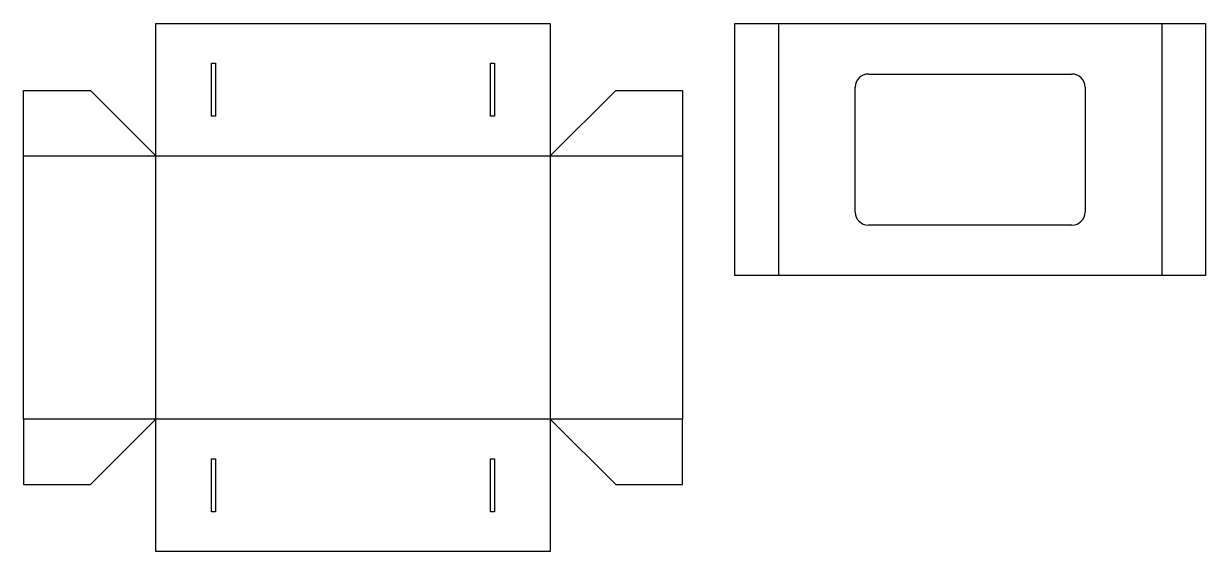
# Model space of a CAD drawing. Header units: millimetres. Extents: x 0 to 451, y 0 to 201.
import ezdxf

# ---------------------------------------------------------------- set-up
doc = ezdxf.new("R2010")
doc.units = ezdxf.units.MM
doc.layers.add('CREASE', color=5, linetype='CONTINUOUS')
doc.layers.add('CUT', color=1, linetype='CONTINUOUS')

msp = doc.modelspace()

# ---------------------------------------------------------------- linework, layer by layer
at = {"layer": 'CREASE'}
for p, q in [((288.017, 105.25), (288.017, 201.35)), ((434.117, 201.35), (434.117, 105.25)), ((0, 150.9), (50.45, 150.9)), ((50.45, 150.9), (200.9, 150.9)), ((50.45, 50.45), (50.45, 150.9)), ((200.9, 150.9), (200.9, 50.45)), ((200.9, 150.9), (251.35, 150.9)), ((50.45, 50.45), (0, 50.45)), ((200.9, 50.45), (50.45, 50.45)), ((251.35, 50.45), (200.9, 50.45))]:
    msp.add_line(p, q, dxfattribs=at)
at = {"layer": 'CUT'}
for p, q in [((50.45, 201.35), (200.9, 201.35)), ((50.45, 150.9), (50.45, 201.35)), ((200.9, 201.35), (200.9, 150.9)), ((271.35, 201.35), (288.017, 201.35)), ((271.35, 105.25), (271.35, 201.35)), ((288.017, 201.35), (434.117, 201.35)), ((434.117, 201.35), (450.783, 201.35)), ((450.783, 201.35), (450.783, 105.25)), ((71.7, 186.215), (73.2, 186.215)), ((71.7, 166.035), (71.7, 186.215)), ((73.2, 186.215), (73.2, 166.035)), ((178.15, 186.215), (179.65, 186.215)), ((178.15, 166.035), (178.15, 186.215)), ((179.65, 186.215), (179.65, 166.035)), ((322.237, 182.13), (399.897, 182.13)), ((0, 150.9), (0, 175.9)), ((0, 175.9), (25.45, 175.9)), ((25.45, 175.9), (50.45, 150.9)), ((200.9, 150.9), (225.9, 175.9)), ((225.9, 175.9), (251.35, 175.9)), ((251.35, 175.9), (251.35, 150.9)), ((317.237, 129.47), (317.237, 177.13)), ((404.897, 177.13), (404.897, 129.47)), ((73.2, 166.035), (71.7, 166.035)), ((179.65, 166.035), (178.15, 166.035)), ((0, 50.45), (0, 150.9)), ((251.35, 150.9), (251.35, 50.45)), ((399.897, 124.47), (322.237, 124.47)), ((288.017, 105.25), (271.35, 105.25)), ((434.117, 105.25), (288.017, 105.25)), ((450.783, 105.25), (434.117, 105.25)), ((0, 50.45), (0, 25.45)), ((25.45, 25.45), (50.45, 50.45)), ((50.45, 0), (50.45, 50.45)), ((200.9, 50.45), (200.9, 0)), ((200.9, 50.45), (225.9, 25.45)), ((251.35, 25.45), (251.35, 50.45)), ((71.7, 35.315), (73.2, 35.315)), ((71.7, 15.135), (71.7, 35.315)), ((73.2, 35.315), (73.2, 15.135)), ((178.15, 35.315), (179.65, 35.315)), ((178.15, 15.135), (178.15, 35.315)), ((179.65, 35.315), (179.65, 15.135)), ((0, 25.45), (25.45, 25.45)), ((225.9, 25.45), (251.35, 25.45)), ((73.2, 15.135), (71.7, 15.135)), ((179.65, 15.135), (178.15, 15.135)), ((200.9, 0), (50.45, 0))]:
    msp.add_line(p, q, dxfattribs=at)
for centre, start, end in [((322.237, 177.13), 90, 180), ((399.897, 177.13), 0, 90), ((322.237, 129.47), 180, 270), ((399.897, 129.47), 270, 0)]:
    msp.add_arc(centre, 5, start, end, dxfattribs=at)

doc.saveas('drawing.dxf')
